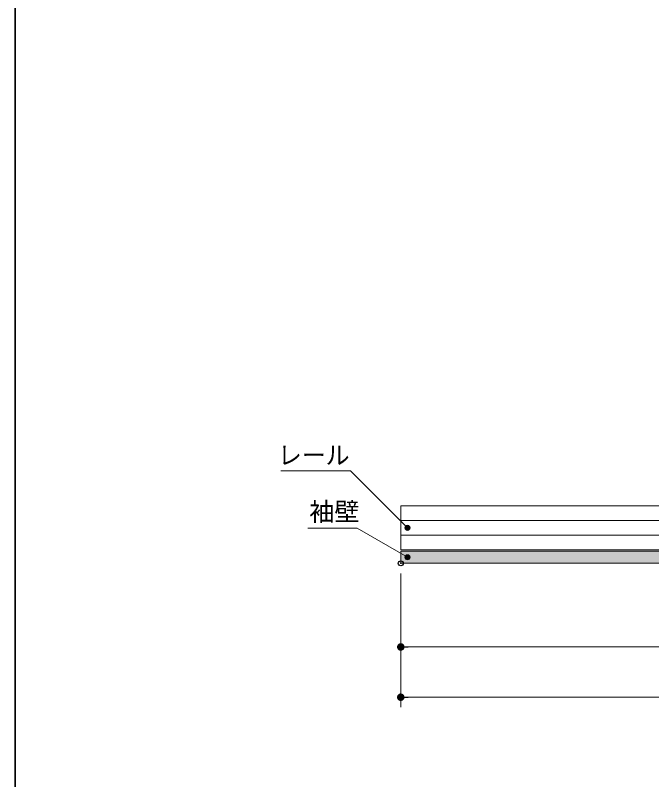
# Model space of a CAD drawing. Units: millimetres, scale not verified. Extents: x -9094 to 9094, y -4567 to 4567.
# Drawn here: x -8681 to -6779, y 0 to 2284 of the extents above; entities that cross this region are included whole.
import ezdxf
from ezdxf.enums import TextEntityAlignment as Align

# ---------------------------------------------------------------- set-up
doc = ezdxf.new("R2010")
doc.units = ezdxf.units.MM
doc.header["$LTSCALE"] = 30
doc.header["$PDMODE"] = 32
doc.header["$PDSIZE"] = 15
for name, color, linetype, lineweight in [('0-0_1図面枠', 7, 'Continuous', 20), ('0-1_2寸法-1', 7, 'Continuous', 15), ('0-2_0', 7, 'Continuous', 25), ('0-4_3一般', 254, 'Continuous', 20), ('0-5_2寸法-3', 7, 'Continuous', 15)]:
    doc.layers.add(name, color=color, linetype=linetype, lineweight=lineweight)
doc.layers.add('0-3_Defpoints', color=7, linetype='Continuous')
doc.styles.add('ＭＳ Ｐゴシック', font='')
doc.styles.get('ＭＳ Ｐゴシック').set_extended_font_data('MS PGothic')

# ---------------------------------------------------------------- blocks, each defined once
blk = doc.blocks.new('グループ-2')
at = {"layer": '0-0_1図面枠', "lineweight": 35}
blk.add_lwpolyline([(-180000, 124650), (180000, 124650), (180000, -124650), (-180000, -124650)], close=True, dxfattribs=at)
blk = doc.blocks.new('図面枠')
at = {"layer": '0-0_1図面枠'}
blk.add_blockref('グループ-2', (0, 0), dxfattribs=at)
blk = doc.blocks.new('_Dot')
at = {"layer": '0-2_0'}
blk.add_line((-15, 0), (-30, 0), dxfattribs=at)
for points in [[(0, 0), (-15, 0), (-14.88, 1.88)], [(0, 0), (-14.88, -1.88), (-15, 0)], [(0, 0), (-14.88, 1.88), (-14.53, 3.73)], [(0, 0), (-14.53, -3.73), (-14.88, -1.88)], [(0, 0), (-14.53, 3.73), (-13.95, 5.52)], [(0, 0), (-13.95, -5.52), (-14.53, -3.73)], [(0, 0), (-13.95, 5.52), (-13.14, 7.23)], [(0, 0), (-13.14, -7.23), (-13.95, -5.52)], [(0, 0), (-13.14, 7.23), (-12.14, 8.82)], [(0, 0), (-12.14, -8.82), (-13.14, -7.23)], [(0, 0), (-12.14, 8.82), (-10.93, 10.27)], [(0, 0), (-10.93, -10.27), (-12.14, -8.82)], [(0, 0), (-10.93, 10.27), (-9.56, 11.56)], [(0, 0), (-9.56, -11.56), (-10.93, -10.27)], [(0, 0), (-9.56, 11.56), (-8.04, 12.66)], [(0, 0), (-8.04, -12.66), (-9.56, -11.56)], [(0, 0), (-8.04, 12.66), (-6.39, 13.57)], [(0, 0), (-6.39, -13.57), (-8.04, -12.66)], [(0, 0), (-6.39, 13.57), (-4.64, 14.27)], [(0, 0), (-4.64, -14.27), (-6.39, -13.57)], [(0, 0), (-4.64, 14.27), (-2.81, 14.73)], [(0, 0), (-2.81, -14.73), (-4.64, -14.27)], [(0, 0), (-2.81, 14.73), (-0.94, 14.97)], [(0, 0), (-0.94, -14.97), (-2.81, -14.73)], [(0, 0), (-0.94, 14.97), (0.94, 14.97)], [(0, 0), (0.94, -14.97), (-0.94, -14.97)], [(0, 0), (0.94, 14.97), (2.81, 14.73)], [(0, 0), (2.81, 14.73), (4.64, 14.27)], [(0, 0), (4.64, 14.27), (6.39, 13.57)], [(0, 0), (6.39, 13.57), (8.04, 12.66)], [(0, 0), (8.04, 12.66), (9.56, 11.56)], [(0, 0), (9.56, 11.56), (10.93, 10.27)], [(0, 0), (10.93, 10.27), (12.14, 8.82)], [(0, 0), (12.14, 8.82), (13.14, 7.23)], [(0, 0), (13.14, 7.23), (13.95, 5.52)], [(0, 0), (13.95, 5.52), (14.53, 3.73)], [(0, 0), (14.53, 3.73), (14.88, 1.88)], [(0, 0), (14.88, 1.88), (15, 0)], [(0, 0), (2.81, -14.73), (0.94, -14.97)], [(0, 0), (4.64, -14.27), (2.81, -14.73)], [(0, 0), (6.39, -13.57), (4.64, -14.27)], [(0, 0), (8.04, -12.66), (6.39, -13.57)], [(0, 0), (9.56, -11.56), (8.04, -12.66)], [(0, 0), (10.93, -10.27), (9.56, -11.56)], [(0, 0), (12.14, -8.82), (10.93, -10.27)], [(0, 0), (13.14, -7.23), (12.14, -8.82)], [(0, 0), (13.95, -5.52), (13.14, -7.23)], [(0, 0), (14.53, -3.73), (13.95, -5.52)], [(0, 0), (14.88, -1.88), (14.53, -3.73)], [(0, 0), (15, 0), (14.88, -1.88)]]:
    blk.add_solid(points, dxfattribs=at)
blk = doc.blocks.new('グループ-34')
at = {"layer": '0-4_3一般', "color": 7, "lineweight": 15}
for points in [[(-145440, 24555), (-47520, 24555), (-47520, 23235), (-145440, 23235)], [(-145440, 23235), (-47520, 23235), (-47520, 21915), (-145440, 21915)], [(-145440, 21915), (-47520, 21915), (-47520, 20595), (-145440, 20595)], [(-145440, 20475), (-120585, 20475), (-120585, 19395), (-145440, 19395)]]:
    blk.add_lwpolyline(points, close=True, dxfattribs=at)
at = {"layer": '0-4_3一般', "color": 8}
blk.add_solid([(-145440, 20475), (-145440, 19395), (-120585, 20475), (-120585, 19395)], dxfattribs=at)
blk = doc.blocks.new('グループ-50')
at = {"layer": '0-4_3一般'}
blk.add_blockref('グループ-34', (0, 0), dxfattribs=at)

msp = doc.modelspace()

# ---------------------------------------------------------------- hatches: boundary and pattern name
at = {"layer": '0-5_2寸法-3'}
for points in [[(-7501.74, 752.5, 1), (-7516.76, 752.5, 1)], [(-7501.74, 664.5, 1), (-7516.76, 664.5, 1)]]:
    msp.add_hatch(color=256, dxfattribs=at).paths.add_polyline_path(points)

# ---------------------------------------------------------------- linework, layer by layer
at = {"layer": '0-1_2寸法-1'}
for p, q in [((-7529.25, 616.5), (-7529.25, 366.5)), ((-4287.76, 396.5), (-7506.74, 396.5)), ((-7529.25, 366.5), (-7529.25, 216.5)), ((-4243.76, 246.5), (-7506.74, 246.5))]:
    msp.add_line(p, q, dxfattribs=at)
at = {"layer": '0-3_Defpoints'}
for p in [(-7529.25, 646.5), (-7529.25, 396.5), (-7529.25, 246.5)]:
    msp.add_point(p, dxfattribs=at)
at = {"layer": '0-5_2寸法-3'}
for points in [[(-7509.25, 752.5), (-7679.85, 923.1), (-7888.21, 923.1)], [(-7509.25, 664.5), (-7659.25, 751.1), (-7807.42, 751.1)]]:
    msp.add_lwpolyline(points, dxfattribs=at)
for centre in [(-7509.25, 752.5), (-7509.25, 664.5)]:
    msp.add_circle(centre, 7.51, dxfattribs=at)

# ---------------------------------------------------------------- block references
at = {"layer": '0-0_1図面枠', "xscale": 0.03333333, "yscale": 0.03333333}
msp.add_blockref('図面枠', (-2681.25, 0), dxfattribs=at)
at = {"layer": '0-1_2寸法-1', "xscale": 0.7503418, "yscale": 0.7503418, "rotation": 180}
for p in [(-7529.25, 396.5), (-7529.25, 246.5)]:
    msp.add_blockref('_Dot', p, dxfattribs=at)
at = {"layer": '0-4_3一般', "xscale": 0.03333333, "yscale": 0.03333333}
msp.add_blockref('グループ-50', (-2681.25, 0), dxfattribs=at)

# ---------------------------------------------------------------- texts
at = {"layer": '0-5_2寸法-3', "style": 'ＭＳ Ｐゴシック', "width": 0.95}
msp.add_text('レール', height=54.99, dxfattribs=at).set_placement((-7896.28, 925.67), align=Align.BOTTOM_LEFT)
at = {"layer": '0-5_2寸法-3', "style": 'ＭＳ Ｐゴシック'}
msp.add_text('袖壁', height=54.99, dxfattribs=at).set_placement((-7802.74, 756.86), align=Align.BOTTOM_LEFT)

doc.saveas('drawing.dxf')
